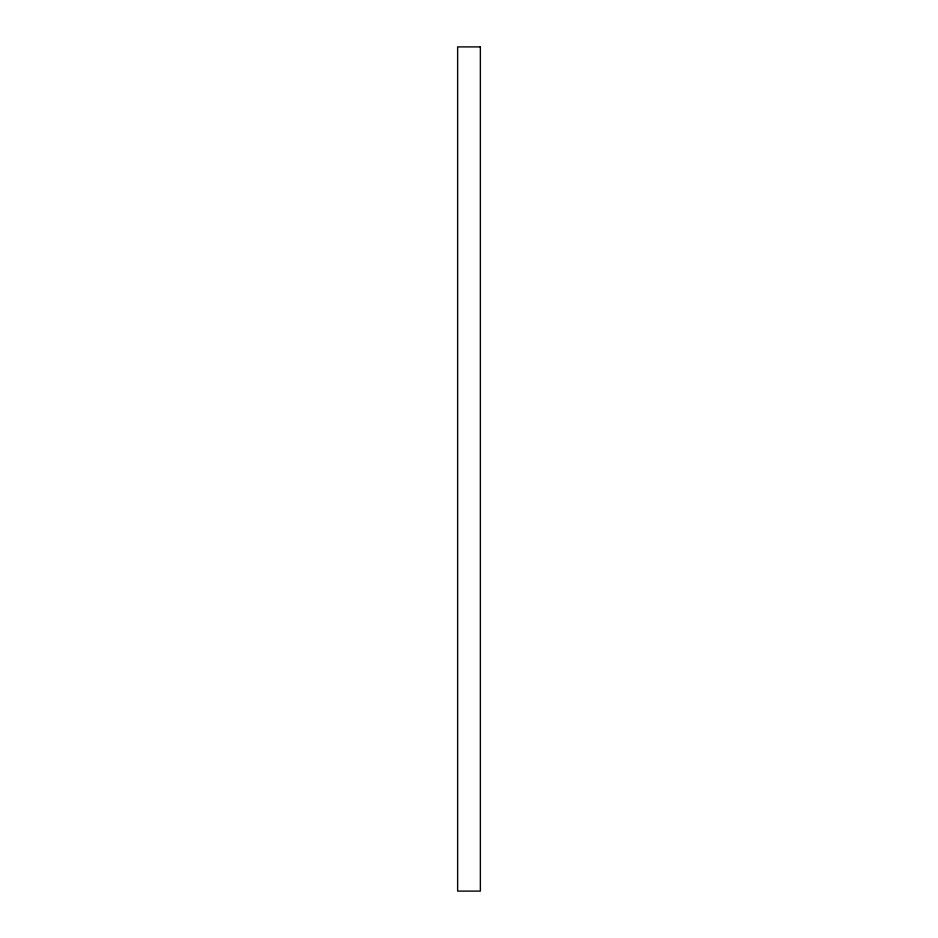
<?xml version="1.0" encoding="UTF-8"?>
<svg xmlns="http://www.w3.org/2000/svg" width="938" height="938" viewBox="0 0 938 938"><rect width="100%" height="100%" fill="white"/><g stroke="black" fill="none" stroke-linecap="round" stroke-linejoin="round"><path stroke-width="1.41" d="M480.362 46.9L457.638 46.9L457.638 891.1L480.362 891.1L480.362 46.9"/></g></svg>
